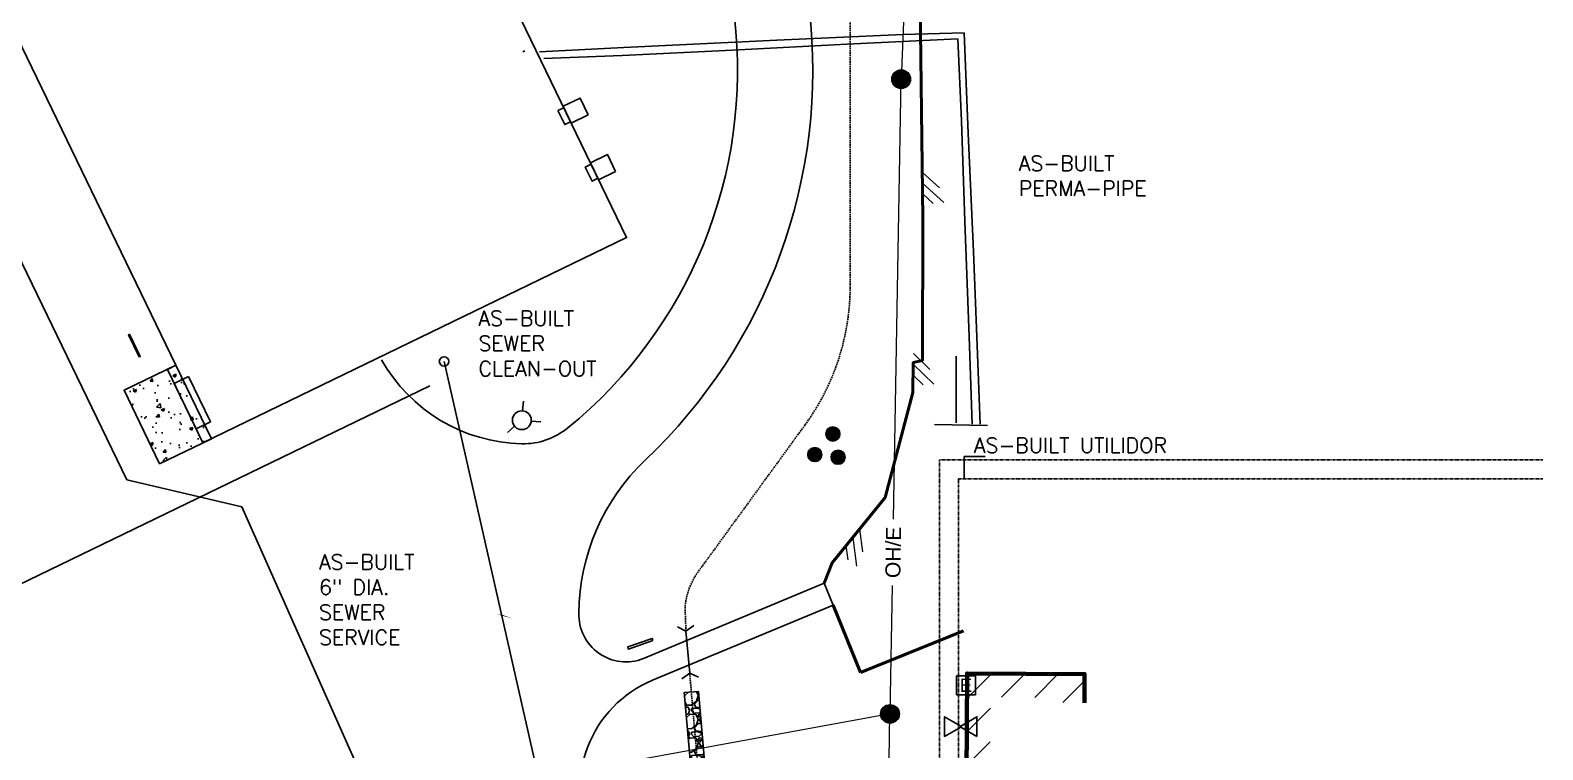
# Model space of a CAD drawing. Header units: feet. Extents: x 1391198 to 1391869, y 3961136 to 3961903.
# Drawn here: x 1391451.6 to 1391773, y 3961433.5 to 3961586.3 of the extents above; entities that cross this region are included whole.
import ezdxf
from ezdxf.enums import TextEntityAlignment as Align

# ---------------------------------------------------------------- set-up
doc = ezdxf.new("R2010")
doc.units = ezdxf.units.FT
doc.header["$MEASUREMENT"] = 0
doc.linetypes.add('DASHED', pattern=[19.05, 12.7, -6.35])
doc.linetypes.add('HIDDEN2', pattern=[0.1875, 0.125, -0.0625])
for name, color, linetype in [('ASBLTS_L', 6, 'Continuous'), ('ASBLTS_T', 3, 'Continuous'), ('BUILDING_ARCH', 7, 'Continuous'), ('C-CONCRETE', 4, 'Continuous'), ('C-FORCE PROTECTION', 31, 'Continuous'), ('C-LEGEND-NEW', 4, 'Continuous'), ('C-MISC SITE', 6, 'Continuous'), ('C-NEW PVMT', 4, 'Continuous'), ('C-NEW SWALE', 3, 'DASHED'), ('C-PAVEMENT MARKINGS', 1, 'Continuous'), ('C-ROCK SWALE', 4, 'Continuous'), ('C-SIGN', 4, 'Continuous'), ('C-UTIL_NIC', 5, 'Continuous'), ('POINTS_O', 6, 'Continuous'), ('Utilidor-Below-E', 8, 'HIDDEN2'), ('V-DOMW-VLVE', 7, 'Continuous'), ('V-POWR-DEVC', 7, 'Continuous'), ('V-SITE-OTLN', 8, 'Continuous')]:
    doc.layers.add(name, color=color, linetype=linetype)
for name, color, linetype, lineweight in [('V-BLDG-OTLN', 8, 'Continuous', 90), ('V-BLDG-PATT', 8, 'Continuous', 18), ('V-POWR-POLE', 8, 'Continuous', 18), ('V-POWR-POLE-GUYS', 8, 'Continuous', 18), ('V-PVMT-ASPH', 8, 'Continuous', 18), ('V-ROAD-ASPH', 8, 'Continuous', 50), ('V-SECD-OVHD', 8, 'Continuous', 18)]:
    doc.layers.add(name, color=color, linetype=linetype, lineweight=lineweight)
doc.styles.add('AR80', font='arial.ttf', dxfattribs={"height": 3.2})
doc.styles.add('Arial', font='arial.ttf')
doc.styles.add('L80', font='simplex', dxfattribs={"height": 1.6})

# ---------------------------------------------------------------- blocks, each defined once
blk = doc.blocks.new('A$C459D505B')
for points in [[(1011, 1015.6), (1011, -160.4), (3219, -160.4), (3219, -184.4), (3427, -184.4), (3427, 1015.6), (1011, 1015.6)], [(1059, 1015.6), (1059, 999), (1203, 999), (1203, 1015.6)], [(2539, 1015.6), (2539, 999), (2619, 999), (2619, 1015.6), (2539, 1015.6)]]:
    blk.add_lwpolyline(points)
for points in [[(1363, 1015.6), (1363, 999), (1443, 999), (1443, 1015.6)], [(2707, 1015.6), (2707, 999), (2787, 999), (2787, 1015.6)], [(3059, 999), (3099, 999), (3099, 1015.6), (3059, 1015.6)], [(3219, 1015.6), (3219, 999), (3259, 999), (3259, 1015.6)], [(1059, -160.4), (1059, -130.7), (1203, -130.7), (1203, -160.4)], [(1451, -130.7), (1451, -160.4), (1595, -160.4), (1595, -130.7)], [(1643, -130.7), (1643, -160.4), (1787, -160.4), (1787, -130.7)], [(1835, -143.7), (1835, -160.4), (1875, -160.4), (1875, -143.7)], [(3259, -143.7), (3259, -184.4), (3387, -184.4), (3387, -143.7)]]:
    blk.add_lwpolyline(points, close=True)
blk = doc.blocks.new('COE-FH')
for points in [[(0, 0.05), (0, 0.1009)], [(-0.0354, -0.0354), (-0.0714, -0.0714)], [(0.0354, -0.0354), (0.0714, -0.0714)]]:
    blk.add_lwpolyline(points)
blk.add_circle((0, 0), 0.05)
blk = doc.blocks.new('coe-pp')
blk.add_hatch(color=256).paths.add_polyline_path([(-0.05, 0, 1), (0.05, 0, 1)])
blk.add_circle((0, 0), 0.05)
blk = doc.blocks.new('COE-valve')
blk.add_lwpolyline([(0.0857, -0.052), (0.0857, 0.052), (0, 0.0025), (-0.0857, 0.052), (-0.0857, -0.052), (0, -0.0025), (0.0857, -0.052)])
blk = doc.blocks.new('COE-pede')
blk.add_lwpolyline([(-0.05, -0.05), (0.05, -0.05), (0.05, 0.05), (-0.05, 0.05)], close=True)
at = {"style": 'Arial'}
blk.add_text('E', height=0.07, dxfattribs=at).set_placement((0, 0), align=Align.MIDDLE)
blk = doc.blocks.new('p2')
at = {"color": 0}
for p, q in [((0, 0), (-1.27, -1.362)), ((0.696, 0.002), (-0.319, -1.087)), ((-0.696, -0.002), (-1.312, -0.662))]:
    blk.add_line(p, q, dxfattribs=at)
blk = doc.blocks.new('coe-gp')
blk.add_hatch(color=256).paths.add_polyline_path([(-0.0375, 0, 1), (0.0375, 0, 1)])
blk.add_circle((0, 0), 0.0375)

msp = doc.modelspace()

# ---------------------------------------------------------------- hatches: boundary and pattern name
at = {"layer": 'C-CONCRETE'}
h = msp.add_hatch(dxfattribs=at)
h.set_pattern_fill('AR-CONC', color=256, style=0)
h.set_pattern_definition([(50, (1391478.4586, 3961504.2083), (7.1726, -0.6275), [0.75, -8.25]), (355, (1391478.4586, 3961504.208), (-1.3875, 7.522), [0.6, -6.6]), (100.45, (1391479.056, 3961504.156), (5.785, 6.8944), [0.6374, -7.0114]), (46.184, (1391478.459, 3961506.208), (10.6724, -1.655), [1.125, -12.375]), (96.636, (1391479.348, 3961506.07), (9.3466, 9.741), [0.956, -10.517]), (351.184, (1391478.459, 3961506.208), (9.3466, 9.741), [0.9, -9.9]), (21, (1391479.4586, 3961505.7083), (5.969, -4.0262), [0.75, -8.25]), (326, (1391479.4586, 3961505.708), (2.433, 7.2515), [0.6, -6.6]), (71.45, (1391479.956, 3961505.373), (8.4022, 3.2253), [0.6374, -7.0114]), (37.5, (1391478.4586, 3961504.2083), (0.1216, 3.32894), [0, -6.52, 0, -6.7, 0, -6.625]), (7.5, (1391478.4586, 3961504.2083), (2.6307, 3.9441), [0, -3.82, 0, -6.37, 0, -2.525]), (327.5, (1391476.2286, 3961504.2083), (5.33822, -0.22555), [0, -2.5, 0, -7.8, 0, -10.35]), (317.5, (1391475.2286, 3961504.2083), (5.8319, 1.001), [0, -3.25, 0, -5.18, 0, -7.35])])
h.paths.add_polyline_path([(1391490.12, 3961499.55), (1391479.09, 3961494.22), (1391471.54, 3961509.82), (1391482.56, 3961515.15)])
at = {"layer": 'C-ROCK SWALE', "ltscale": 0.025}
h = msp.add_hatch(dxfattribs=at)
h.set_pattern_fill('GRAVEL', color=256, scale=5, style=0)
h.set_pattern_definition([(228.0128, (1391594.17934, 3961426.80473), (-39.999991, -45.000007), [0.67268, -66.59544]), (184.9697, (1391593.72934, 3961426.30473), (60.0000053, 4.9999565), [1.15434, -114.27962]), (132.5104, (1391592.57934, 3961426.20473), (49.9999536, -55.0000434), [0.81394, -80.58016]), (267.2737, (1391590.62934, 3961424.95473), (4.99998, 100.0000015), [1.05119, -104.06779]), (292.8337, (1391590.57934, 3961423.90473), (-25.0000495, 59.999982), [1.03077, -102.04686]), (357.2737, (1391590.97934, 3961422.95473), (-100.0000015, 4.99998), [1.05119, -104.06779]), (37.6942, (1391592.02934, 3961422.90473), (-65.0000367, -49.999952), [1.39014, -137.62425]), (72.2553, (1391593.12934, 3961423.75473), (35.0000538, 109.9999812), [1.31244, -129.9316]), (121.4296, (1391593.52934, 3961425.00473), (-40.0000412, 64.9999752), [1.05475, -104.42037]), (175.2364, (1391592.97934, 3961425.90473), (55.000005, -4.999958), [1.20416, -59.0038]), (222.3974, (1391591.77934, 3961426.00473), (-60.0000368, -54.9999604), [1.55724, -154.16688]), (138.814, (1391595.57934, 3961424.90473), (-35.000015, 29.999987), [0.5315, -52.61922]), (171.4692, (1391595.17934, 3961425.25473), (64.9999914, -10.0000396), [1.01119, -100.10756]), (225, (1391594.1793, 3961425.4047), (-6e-16, -5), [0.7071, -6.364]), (203.1986, (1391593.82934, 3961426.0047), (24.999999, 10.000007), [0.3808, -37.69808]), (291.8014, (1391593.4793, 3961425.8547), (-5, 15), [0.5385, -26.3873]), (30.964, (1391593.6793, 3961425.3547), (14.99999, 10.000012), [0.87464, -28.2801]), (161.565, (1391594.4293, 3961425.8047), (10, -4.99999), [0.63246, -15.17893]), (16.3895, (1391590.57934, 3961425.85473), (50.000011, 14.9999635), [0.886, -87.71422]), (70.3462, (1391591.42934, 3961426.10473), (-19.999976, -55.0000107), [0.7433, -73.58704]), (293.1986, (1391594.42934, 3961426.8047), (-10.000007, 24.999999), [0.76158, -37.3173]), (343.6105, (1391594.72934, 3961426.10473), (-50.000011, 14.9999635), [0.886, -87.71422]), (339.444, (1391590.57934, 3961422.7547), (-25.000009, 9.99998), [0.8544, -41.86562]), (294.7751, (1391591.37934, 3961422.45473), (-24.999961, 55.000017), [0.7159, -70.87321]), (66.8014, (1391594.47934, 3961421.8047), (10.000007, 24.999999), [0.76158, -37.3173]), (17.354, (1391594.77934, 3961422.50473), (-65.00001, -19.9999725), [0.83815, -82.97712]), (69.444, (1391592.02934, 3961421.8047), (-9.99998, -25.000009), [0.4272, -42.29282]), (101.31, (1391594.1793, 3961421.8047), (-4.99999, 20.000004), [0.25495, -25.24014]), (165.964, (1391594.1293, 3961422.0547), (15, -4.99999), [1.0308, -19.58475]), (186.009, (1391593.12934, 3961422.30473), (49.9999988, 4.9999966), [0.95525, -94.56961]), (303.69, (1391593.6793, 3961424.9047), (-5.00001, 10), [0.7211, -17.30664]), (353.1572, (1391594.07934, 3961424.30473), (84.9999968, -10.00004), [1.25897, -124.63782]), (60.9454, (1391595.32934, 3961424.15473), (-20, -35.000002), [0.51478, -50.96337]), (90, (1391595.5793, 3961424.6047), (-5, 5), [0.3, -4.7]), (120.2564, (1391593.02934, 3961422.45473), (19.9999744, -35.0000123), [0.69462, -68.7676]), (48.0128, (1391592.67934, 3961423.05473), (39.999991, 45.000007), [1.34536, -65.92276]), (0, (1391593.5793, 3961424.0547), (5, 5), [1.3, -3.7]), (325.3048, (1391594.87934, 3961424.05473), (-49.9999713, 35.000043), [0.79057, -78.26637]), (254.0546, (1391595.52934, 3961423.6047), (-5, -20), [0.728, -35.67254]), (207.646, (1391595.32934, 3961422.90473), (-94.999979, -50.0000386), [1.18532, -117.34737]), (175.4261, (1391594.27934, 3961422.35473), (-65.0000028, 4.999974), [1.254, -124.14537])])
h.paths.add_polyline_path([(1391592.66, 3961421.8), (1391590.58, 3961445.62), (1391593.57, 3961445.88), (1391595.65, 3961422.07)])
at = {"layer": 'V-BLDG-PATT'}
h = msp.add_hatch(dxfattribs=at)
h.set_pattern_fill('ANSI31', color=256, scale=40, style=0)
h.set_pattern_definition([(45, (1391644.9176, 3961353.7965), (-3.53553, 3.53553), [])])
h.paths.add_polyline_path([(1391670.59, 3961443.49), (1391675.59, 3961443.46), (1391675.62, 3961449.54), (1391650.67, 3961449.7), (1391650.47, 3961417.2), (1391645.42, 3961417.23), (1391645.38, 3961410.48), (1391650.43, 3961410.45), (1391650.18, 3961368.6), (1391644.98, 3961368.63), (1391644.92, 3961359.18), (1391650.12, 3961359.15), (1391650.09, 3961353.95), (1391675.04, 3961353.8), (1391675.07, 3961359.26), (1391670.07, 3961359.3), (1391670.07, 3961358.83), (1391655.12, 3961358.92), (1391655.14, 3961363.57), (1391655.46, 3961415.42), (1391655.64, 3961444.67), (1391670.59, 3961444.58)])

# ---------------------------------------------------------------- linework, layer by layer
at = {"layer": 'ASBLTS_L'}
for p, q in [((1391577.72, 3961582.66), (1391610.24, 3961584.19)), ((1391625.12, 3961583.32), (1391600.79, 3961582.06)), ((1391610.24, 3961584.19), (1391637, 3961585.36)), ((1391648.67, 3961584.44), (1391625.12, 3961583.32)), ((1391637, 3961585.36), (1391650.05, 3961585.78)), ((1391649.48, 3961567.05), (1391648.67, 3961584.44)), ((1391650.05, 3961585.78), (1391650.91, 3961564.47)), ((1391559.85, 3961581.73), (1391577.72, 3961582.66)), ((1391577.37, 3961580.92), (1391560.72, 3961580.27)), ((1391600.79, 3961582.06), (1391577.37, 3961580.92)), ((1391650.18, 3961545.66), (1391649.48, 3961567.05)), ((1391650.91, 3961564.47), (1391652.03, 3961539.29)), ((1391651.13, 3961521.23), (1391650.18, 3961545.66)), ((1391652.03, 3961539.29), (1391652.81, 3961519.32)), ((1391651.72, 3961502.62), (1391651.13, 3961521.23)), ((1391652.81, 3961519.32), (1391653.47, 3961502.65)), ((1391584.25, 3961318.93), (1391539.53, 3961515.96)), ((1391648.37, 3961502.89), (1391648.36, 3961517.1)), ((1391654.98, 3961502.34), (1391643.73, 3961502.54)), ((1391650.04, 3961495.74), (1391654.5, 3961495.74)), ((1391650.04, 3961495.74), (1391650.04, 3961491.11))]:
    msp.add_line(p, q, dxfattribs=at)
msp.add_circle((1391539.53, 3961515.96), 1, dxfattribs=at)
at = {"layer": 'ASBLTS_T'}
for points in [[(1391649.96, 3961559.95, 0, 0.833, 0), (1391652.41, 3961559.5, 0, 0, 0), (1391660.5, 3961557.99, 0, 0, 0)], [(1391651.78, 3961553.01, 0, 0.833, 0), (1391653.95, 3961554.25, 0, 0, 0), (1391660.5, 3961557.99, 0, 0, 0)], [(1391551.74, 3961462.2, 0, 0.833, 0), (1391549.28, 3961462.65, 0, 0, 0), (1391531.45, 3961467.45, 0, 0, 0)]]:
    msp.add_lwpolyline(points, format="xyseb", dxfattribs=at)
at = {"layer": 'C-CONCRETE', "elevation": 455.79, "flags": 128}
for points in [[(1391570.16, 3961568.3), (1391568.42, 3961571.9), (1391564.82, 3961570.16), (1391566.56, 3961566.56), (1391570.16, 3961568.3)], [(1391575.97, 3961556.3), (1391572.37, 3961554.56), (1391570.63, 3961558.16), (1391574.23, 3961559.9), (1391575.97, 3961556.3)], [(1391490.12, 3961499.55), (1391479.09, 3961494.22), (1391471.54, 3961509.82), (1391482.56, 3961515.15), (1391490.12, 3961499.55)]]:
    msp.add_lwpolyline(points, dxfattribs=at)
at = {"layer": 'C-FORCE PROTECTION'}
msp.add_line((1391536.52, 3961510.79), (1391399.5, 3961444.46), dxfattribs=at)
at = {"layer": 'C-LEGEND-NEW'}
msp.add_lwpolyline([(1391596.56, 3961647), (1391608.1, 3961623.16, -0.088923), (1391617.11, 3961590.97), (1391617.11, 3961590.97, -0.236426), (1391582.27, 3961494.99, 0.203783), (1391568.19, 3961462.56, 0.543587), (1391581.88, 3961452.86)], format="xyb", dxfattribs=at)
for points in [[(1391589.1, 3961459.56), (1391590.94, 3961458.7)], [(1391592.61, 3961459.87), (1391590.94, 3961458.7)], [(1391591.73, 3961449.73), (1391590.94, 3961458.7)], [(1391590.06, 3961448.56), (1391591.73, 3961449.73)], [(1391593.57, 3961448.87), (1391591.73, 3961449.73)]]:
    msp.add_lwpolyline(points, dxfattribs=at)
at = {"layer": 'C-MISC SITE'}
msp.add_lwpolyline([(1391472.72, 3961521.72), (1391472.5, 3961521.61), (1391474.76, 3961516.93), (1391474.99, 3961517.04), (1391472.72, 3961521.72)], dxfattribs=at)
at = {"layer": 'C-NEW PVMT'}
msp.add_line((1391526.05, 3961516.88, 455.79), (1391526.02, 3961516.93, 455.79), dxfattribs=at)
at = {"layer": 'C-NEW PVMT', "flags": 128}
for points, elevation in [([(1391385.26, 3961670.25), (1391472.12, 3961490.84)], 455.79), ([(1391472.12, 3961490.84), (1391496.54, 3961485.11)], 454)]:
    msp.add_lwpolyline(points, dxfattribs=dict(at, elevation=elevation))
at = {"layer": 'C-NEW PVMT'}
msp.add_lwpolyline([(1391568.59, 3961596.79), (1391552.03, 3961631, -0.414214), (1391554.35, 3961637.68), (1391554.35, 3961637.68, -0.426039), (1391588.7, 3961626.53), (1391593.7, 3961616.19, -0.08979), (1391601.22, 3961589.12), (1391601.22, 3961589.12, -0.255944), (1391565.86, 3961501.85, -0.178195), (1391556.06, 3961498.47, -0.265421), (1391526.28, 3961516.3, 0.265421)], format="xyb", dxfattribs=at)
at = {"layer": 'C-NEW PVMT', "flags": 128}
for points in [[(1391522.39, 3961427.01), (1391496.54, 3961485.11)], [(1391620.28, 3961468.83), (1391581.88, 3961452.86)], [(1391620.28, 3961468.83), (1391622.2, 3961464.22)]]:
    msp.add_lwpolyline(points, dxfattribs=at)
msp.add_lwpolyline([(1391622.2, 3961464.22), (1391583.81, 3961448.24, 0.432393), (1391570.97, 3961414.15), (1391639.77, 3961273.88)], format="xyb", dxfattribs=at)
at = {"layer": 'C-NEW SWALE', "ltscale": 0.025}
msp.add_lwpolyline([(1391515.83, 3961886.27), (1391623.46, 3961656.02, -0.109754), (1391625.82, 3961645.44), (1391625.82, 3961531.91, -0.158637), (1391616.24, 3961502.48), (1391593.54, 3961471.3, 0.136384), (1391590.73, 3961463.78), (1391590.94, 3961458.7)], format="xyb", dxfattribs=at)
msp.add_lwpolyline([(1391591.73, 3961449.73), (1391594.15, 3961421.94)], dxfattribs=at)
at = {"layer": 'C-PAVEMENT MARKINGS', "elevation": 455.79}
msp.add_lwpolyline([(1391488.32, 3961498.68), (1391578.32, 3961542.25)], dxfattribs=at)
at = {"layer": 'C-ROCK SWALE', "ltscale": 0.025}
msp.add_lwpolyline([(1391592.66, 3961421.8), (1391590.58, 3961445.62), (1391593.57, 3961445.88), (1391595.65, 3961422.07)], close=True, dxfattribs=at)
at = {"layer": 'C-SIGN', "elevation": 453.5}
msp.add_lwpolyline([(1391583.91, 3961456.66), (1391583.75, 3961457.14), (1391578.55, 3961455.34), (1391578.71, 3961454.86)], close=True, dxfattribs=at)
at = {"layer": 'POINTS_O'}
msp.add_line((1391556.71, 3961581.94), (1391556.26, 3961581.72), dxfattribs=at)
at = {"layer": 'Utilidor-Below-E', "ltscale": 0.04}
for p, q in [((1391772.96, 3961495.05), (1391644.8, 3961495.05)), ((1391644.8, 3961495.05), (1391644.8, 3961341.23)), ((1391648.8, 3961491.05), (1391648.8, 3961342.45)), ((1391772.96, 3961491.05), (1391648.8, 3961491.05))]:
    msp.add_line(p, q, dxfattribs=at)
at = {"layer": 'V-BLDG-OTLN', "flags": 128}
msp.add_lwpolyline([(1391675.07, 3961359.26), (1391675.04, 3961353.8), (1391650.09, 3961353.95), (1391650.12, 3961359.15), (1391644.92, 3961359.18), (1391644.98, 3961368.63), (1391650.18, 3961368.6), (1391650.43, 3961410.45), (1391645.38, 3961410.48), (1391645.42, 3961417.23), (1391650.47, 3961417.2), (1391650.67, 3961449.7), (1391675.62, 3961449.54), (1391675.59, 3961443.46)], dxfattribs=at)
at = {"layer": 'V-POWR-POLE-GUYS'}
msp.add_line((1391637.44, 3961595.87), (1391636.65, 3961575.9), dxfattribs=at)
at = {"layer": 'V-ROAD-ASPH'}
for points in [[(1391620.28, 3961468.83), (1391621.98, 3961473.2), (1391633.27, 3961487.07), (1391639.1, 3961509.38), (1391639.21, 3961515.72), (1391641.16, 3961516.18), (1391641.29, 3961546.34), (1391640.76, 3961586.15), (1391640.53, 3961621.66), (1391641.5, 3961659.62), (1391641.06, 3961680.07), (1391660.08, 3961681.65)], [(1391622.2, 3961464.22), (1391628.02, 3961449.87)], [(1391649.92, 3961458.76), (1391628.02, 3961449.87)]]:
    msp.add_lwpolyline(points, dxfattribs=at)
at = {"layer": 'V-SECD-OVHD'}
for p, q in [((1391635.02, 3961482.45), (1391636.65, 3961575.9)), ((1391634.3, 3961441.21), (1391634.78, 3961468.37)), ((1391570.08, 3961429.44), (1391634.3, 3961441.21)), ((1391633.16, 3961382.18), (1391634.28, 3961441.09))]:
    msp.add_line(p, q, dxfattribs=at)

# ---------------------------------------------------------------- block references
at = {"layer": 'BUILDING_ARCH', "xscale": 0.08333333320238219, "yscale": 0.08333333320238219, "zscale": 0.08333333320238219, "rotation": 295.8315737708084}
msp.add_blockref('A$C459D505B', (1391377.71, 3961762.42, 455.79), dxfattribs=at)
at = {"layer": 'C-UTIL_NIC', "xscale": 39.99999999990603, "yscale": 39.99999999990603, "zscale": 39.99999999990603, "rotation": 130.3106793318803}
msp.add_blockref('COE-FH', (1391556.06, 3961503.47), dxfattribs=at)
at = {"layer": 'V-DOMW-VLVE', "xscale": 40, "yscale": 40, "zscale": 40}
msp.add_blockref('COE-valve', (1391649.32, 3961438.41), dxfattribs=at)
at = {"layer": 'V-POWR-DEVC', "xscale": 40, "yscale": 40, "zscale": 40}
msp.add_blockref('COE-pede', (1391650.44, 3961447.18), dxfattribs=at)
at = {"layer": 'V-POWR-POLE', "xscale": 40, "yscale": 40}
for p in [(1391636.65, 3961575.9), (1391634.28, 3961441.09)]:
    msp.add_blockref('coe-pp', p, dxfattribs=at)
at = {"layer": 'V-PVMT-ASPH'}
for p, xscale, yscale, zscale, rotation in [((1391641.19, 3961553.81), 3.280839895013124, 3.280839895013124, 3.280839895013124, 90.7511758787148), ((1391639.21, 3961515.35), 3.280839895013123, 3.280839895013123, 3.280839895013123, 88.94077674415054), ((1391626.35, 3961478.56), 3.280839895013123, 3.280839895013123, 3.280839895013123, 50.86109342026989)]:
    msp.add_blockref('p2', p, dxfattribs=dict(at, xscale=xscale, yscale=yscale, zscale=zscale, rotation=rotation))
at = {"layer": 'V-SITE-OTLN', "xscale": 40, "yscale": 40}
for p in [(1391622.15, 3961500.55), (1391618.31, 3961496.17), (1391623.25, 3961495.61)]:
    msp.add_blockref('coe-gp', p, dxfattribs=at)

# ---------------------------------------------------------------- texts
at = {"layer": 'ASBLTS_T', "char_height": 3.2, "attachment_point": 1, "style": 'L80'}
for s, insert, width in [('AS-BUILT PERMA-PIPE', (1391661.65, 3961559.63), 31.3629), ('AS-BUILT\\PSEWER CLEAN-OUT', (1391546.85, 3961526.71), 25.2668), ('AS-BUILT UTILIDOR', (1391652.13, 3961499.74), 62.4787), ('AS-BUILT 6" DIA. SEWER SERVICE', (1391512.98, 3961474.95), 25.2868)]:
    msp.add_mtext(s, dxfattribs=dict(at, insert=insert, width=width))
at = {"layer": 'V-SECD-OVHD', "style": 'AR80'}
msp.add_text('OH/E', height=3.2, rotation=88.9991, dxfattribs=at).set_placement((1391634.9, 3961475.41), align=Align.MIDDLE)

doc.saveas('drawing.dxf')
